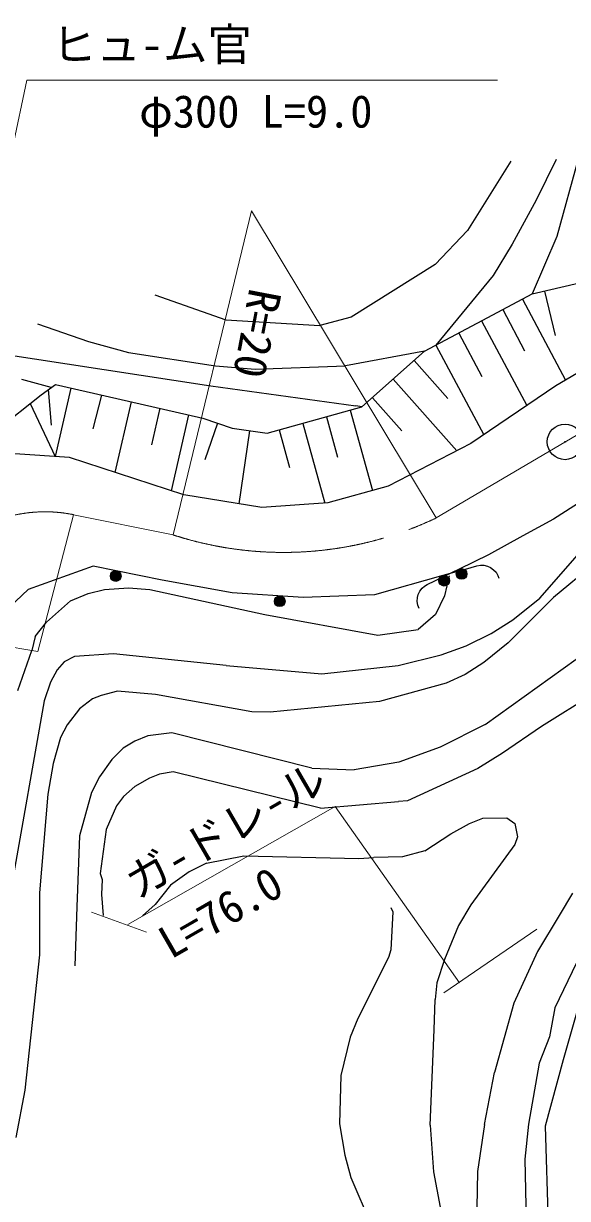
# Model space of a CAD drawing. Units: millimetres, scale not verified. Extents: x 40000 to 680000, y 20000 to 380000.
# Drawn here: x 230668 to 261246, y 278752 to 344830 of the extents above; entities that cross this region are included whole.
import ezdxf
from ezdxf.enums import TextEntityAlignment as Align

# ---------------------------------------------------------------- set-up
doc = ezdxf.new("R2010")
doc.units = ezdxf.units.MM
doc.header["$LTSCALE"] = 1000
doc.linetypes.add('CHAIN', pattern=[18.5, 12, -1.5, 3.5, -1.5])
for name, color, linetype, lineweight in [('M-BGD', 7, 'Continuous', 25), ('M-BMK', 2, 'CHAIN', 13), ('M-BMK-SRVR', 3, 'Continuous', 25), ('M-STR-HTXT', 7, 'Continuous', 13)]:
    doc.layers.add(name, color=color, linetype=linetype, lineweight=lineweight)
doc.styles.add('ＭＳ ゴシック', font='')
doc.styles.get('ＭＳ ゴシック').set_extended_font_data('MS Gothic')

msp = doc.modelspace()

# ---------------------------------------------------------------- linework, layer by layer
at = {"layer": 'M-BGD'}
for p, q in [((258062, 337090), (255618, 333185)), ((260601, 337182), (259488, 334898)), ((261868, 337271), (260649, 332857)), ((259488, 334898), (258133, 332427)), ((255618, 333185), (253809, 331278)), ((258133, 332427), (257068, 330655)), ((260649, 332857), (259263, 329621)), ((253809, 331278), (249084, 328314)), ((257068, 330655), (253849, 326738)), ((259263, 329621), (264857, 330945)), ((259962, 329786), (260555, 327282)), ((238047, 329580), (242050, 328162)), ((257053, 328448), (259263, 329621)), ((258710, 329327), (261131, 324768)), ((253208, 326396), (257053, 328448)), ((257605, 328741), (258838, 326418)), ((231458, 327931), (234328, 326943)), ((242050, 328162), (247334, 327852)), ((249084, 328314), (247334, 327852)), ((256412, 328106), (258955, 323340)), ((255130, 327422), (256438, 324971)), ((234328, 326943), (236576, 326336)), ((253849, 326738), (256536, 321701)), ((264823, 326949), (260596, 324452)), ((228680, 326378), (241206, 324453)), ((236576, 326336), (241467, 325575)), ((253208, 326396), (248766, 325576)), ((249692, 323264), (253208, 326396)), ((252622, 325874), (254518, 323746)), ((241467, 325575), (243687, 325391)), ((243687, 325391), (248766, 325576)), ((232226, 324357), (230572, 324813)), ((231651, 323955), (232460, 324520)), ((232460, 324520), (235909, 323743)), ((241206, 324453), (249349, 323326)), ((251450, 324830), (255033, 320807)), ((260596, 324452), (255821, 321216)), ((226746, 320047), (231651, 323955)), ((232055, 324238), (232226, 322237)), ((233322, 324326), (232454, 320473)), ((235047, 323937), (234558, 322030)), ((250278, 323786), (251936, 321924)), ((231038, 323466), (232454, 320473)), ((236714, 323559), (235805, 319586)), ((235909, 323743), (240740, 322638)), ((235909, 323743), (240740, 322638)), ((238324, 323191), (237853, 321131)), ((244364, 321788), (249692, 323264)), ((249692, 323264), (249349, 323326)), ((239934, 322823), (238959, 318557)), ((240740, 322638), (242391, 322075)), ((247694, 322711), (248320, 320451)), ((249026, 323080), (250279, 318558)), ((241565, 322357), (240864, 320300)), ((242391, 322075), (244364, 321788)), ((243377, 321932), (242779, 317818)), ((245030, 321973), (245614, 319865)), ((246362, 322342), (247604, 317857)), ((255821, 321216), (251169, 318803)), ((233256, 320418), (230186, 320627)), ((239683, 318321), (233256, 320418)), ((251169, 318803), (247777, 317869)), ((244061, 317609), (239683, 318321)), ((247777, 317869), (244061, 317609)), ((262074, 317984), (260469, 316964)), ((260469, 316964), (258745, 316010)), ((259696, 312506), (263350, 316710)), ((258745, 316010), (256811, 314941)), ((264316, 315745), (260456, 312559)), ((256811, 314941), (255164, 314144)), ((234588, 314320), (230928, 313000)), ((238460, 313528), (234588, 314320)), ((255196, 314054), (254233, 313783)), ((255164, 314144), (254264, 313708)), ((255196, 314054), (256158, 314325)), ((256158, 314325), (256356, 314360)), ((256356, 314360), (256543, 314361)), ((256543, 314361), (256743, 314313)), ((256743, 314313), (256920, 314238)), ((256920, 314238), (257090, 314115)), ((257090, 314115), (257228, 313977)), ((257228, 313977), (257331, 313793)), ((242404, 312812), (238460, 313528)), ((254233, 313783), (250389, 312700)), ((253213, 313183), (253364, 313272)), ((253364, 313272), (254264, 313708)), ((254600, 313763), (254339, 312641)), ((257331, 313793), (257392, 313634)), ((230928, 313000), (227971, 310220)), ((233311, 312358), (234300, 312767)), ((234300, 312767), (235217, 313001)), ((235217, 313001), (236569, 313095)), ((236569, 313095), (237763, 313009)), ((237763, 313009), (244227, 311594)), ((246390, 312551), (242404, 312812)), ((250389, 312700), (246390, 312551)), ((252802, 312322), (252814, 312550)), ((252814, 312550), (252861, 312717)), ((252861, 312717), (252948, 312904)), ((252948, 312904), (253075, 313066)), ((253075, 313066), (253213, 313183)), ((254339, 312641), (253818, 311586)), ((260456, 312559), (257919, 310005)), ((231951, 311160), (233311, 312358)), ((252837, 312112), (252802, 312322)), ((252900, 311937), (252837, 312112)), ((258167, 311295), (259696, 312506)), ((244227, 311594), (250589, 310427)), ((253818, 311586), (252858, 310755)), ((256948, 310532), (258167, 311295)), ((231329, 310353), (231951, 311160)), ((250589, 310427), (252858, 310755)), ((231329, 310353), (231128, 309575)), ((255553, 309840), (256948, 310532)), ((257919, 310005), (256553, 308891)), ((230353, 307314), (231128, 309575)), ((235725, 309387), (233529, 309234)), ((242051, 308726), (235725, 309387)), ((251727, 308724), (254147, 309317)), ((254147, 309317), (255553, 309840)), ((232955, 308939), (232563, 308487)), ((233529, 309234), (232955, 308939)), ((242051, 308726), (247431, 308253)), ((247431, 308253), (251727, 308724)), ((256553, 308891), (255497, 308224)), ((256627, 305417), (261731, 309075)), ((232563, 308487), (232187, 307782)), ((255497, 308224), (254428, 307724)), ((264086, 307975), (259776, 305297)), ((232187, 307782), (231836, 306739)), ((235957, 307281), (235039, 307048)), ((238092, 307091), (235957, 307281)), ((254428, 307724), (250681, 306698)), ((231836, 306739), (230011, 296426)), ((234544, 306843), (233820, 306283)), ((235039, 307048), (234544, 306843)), ((243507, 306112), (238092, 307091)), ((250681, 306698), (244527, 306098)), ((233820, 306283), (233118, 305386)), ((244527, 306098), (243507, 306112)), ((233118, 305386), (232744, 304680)), ((256627, 305417), (254085, 304135)), ((259776, 305297), (257590, 303787)), ((232744, 304680), (232337, 303209)), ((237661, 304769), (236918, 304463)), ((239005, 304948), (237661, 304769)), ((246869, 302952), (239005, 304948)), ((236265, 304078), (235631, 303439)), ((236918, 304463), (236265, 304078)), ((254085, 304135), (251768, 303295)), ((235631, 303439), (234936, 302457)), ((257590, 303787), (256206, 302926)), ((232337, 303209), (232034, 301491)), ((239075, 302747), (238321, 302609)), ((247366, 300695), (239075, 302747)), ((246869, 302952), (249252, 302864)), ((251768, 303295), (249252, 302864)), ((256206, 302926), (252258, 301123)), ((234936, 302457), (234488, 301577)), ((237741, 302399), (236926, 301917)), ((238321, 302609), (237741, 302399)), ((232034, 301491), (231573, 295941)), ((234488, 301577), (233809, 299153)), ((236286, 301363), (235899, 300827)), ((236926, 301917), (236286, 301363)), ((235899, 300827), (235311, 299512)), ((247366, 300695), (251752, 301087)), ((252258, 301123), (251752, 301087)), ((255744, 299839), (256486, 300145)), ((256486, 300145), (257844, 300155)), ((257844, 300155), (258289, 299846)), ((235311, 299512), (234976, 297028)), ((254681, 299255), (255744, 299839)), ((258289, 299846), (258427, 299092)), ((233809, 299153), (233665, 295154)), ((253219, 298304), (254681, 299255)), ((258427, 299092), (258287, 298658)), ((240962, 297616), (243055, 298017)), ((243055, 298017), (249515, 297875)), ((253219, 298304), (251970, 297962)), ((258287, 298658), (255809, 295260)), ((240962, 297616), (239978, 297123)), ((249515, 297875), (250360, 297934)), ((251970, 297962), (250360, 297934)), ((234976, 297028), (235084, 296696)), ((235084, 296696), (235059, 295846)), ((239978, 297123), (238926, 296371)), ((238926, 296371), (238069, 295292)), ((231573, 295941), (231561, 292461)), ((235059, 295846), (235141, 294663)), ((261534, 295915), (260773, 294673)), ((233665, 295154), (233557, 291836)), ((238069, 295292), (237350, 294648)), ((251423, 294868), (251317, 292738)), ((251321, 295116), (251423, 294868)), ((255809, 295260), (255126, 294108)), ((263059, 294748), (260542, 289480)), ((255126, 294108), (254327, 292185)), ((260773, 294673), (259557, 292636)), ((251317, 292738), (251178, 292305)), ((231561, 292461), (230735, 284850)), ((251178, 292305), (249466, 288875)), ((254327, 292185), (253909, 290883)), ((259557, 292636), (258232, 289742)), ((253909, 290883), (253804, 289942)), ((262160, 290612), (261002, 286541)), ((253754, 288241), (253804, 289942)), ((258232, 289742), (257146, 285847)), ((260542, 289480), (260232, 287845)), ((249466, 288875), (249030, 287826)), ((253534, 282879), (253754, 288241)), ((249030, 287826), (248501, 285667)), ((260232, 287845), (259656, 286363)), ((259656, 286363), (259048, 282925)), ((261002, 286541), (259989, 282821)), ((248501, 285667), (248437, 282947)), ((256587, 282922), (257146, 285847)), ((230735, 284850), (230243, 282184)), ((248437, 282947), (248731, 281185)), ((253534, 282879), (253717, 280260)), ((256587, 282922), (256179, 280263)), ((259048, 282925), (258846, 280959)), ((259989, 282821), (260317, 272065)), ((248731, 281185), (249073, 279936)), ((258846, 280959), (258920, 277484)), ((253717, 280260), (255208, 272302)), ((256179, 280263), (256151, 278224)), ((249073, 279936), (251609, 274002))]:
    msp.add_line(p, q, dxfattribs=at)
for centre, radius in [((261110, 321301), 22.5), ((235851, 313755), 300), ((235851, 313755), 264), ((235851, 313755), 230), ((235851, 313755), 194), ((235851, 313755), 159), ((235851, 313755), 117), ((255295, 313874), 300), ((255295, 313874), 264), ((255295, 313874), 230), ((255295, 313874), 194), ((255295, 313874), 159), ((255295, 313874), 117), ((255295, 313874), 81), ((255295, 313874), 46.5), ((255295, 313874), 9), ((235851, 313755), 81), ((235851, 313755), 46.5), ((235851, 313755), 9), ((254315, 313494), 300), ((254315, 313494), 264), ((254315, 313494), 230), ((254315, 313494), 194), ((254315, 313494), 159), ((254315, 313494), 117), ((254315, 313494), 81), ((254315, 313494), 46.5), ((254315, 313494), 9), ((245069, 312337), 300), ((245069, 312337), 264), ((245069, 312337), 230), ((245069, 312337), 194), ((245069, 312337), 159), ((245069, 312337), 117), ((245069, 312337), 81), ((245069, 312337), 46.5), ((245069, 312337), 9)]:
    msp.add_circle(centre, radius, dxfattribs=at)
at = {"layer": 'M-BMK'}
for p, q in [((253863, 317021), (266415, 324434)), ((233481, 317208), (239077, 316071))]:
    msp.add_line(p, q, dxfattribs=at)
for centre, radius, start, end in [((231876, 309370), 8000, 78.43124, 169.89594), ((245279, 335085), 20000, 251.93298, 295.41736)]:
    msp.add_arc(centre, radius, start, end, dxfattribs=at)
at = {"layer": 'M-BMK-SRVR'}
msp.add_circle((261110, 321301), 1000, dxfattribs=at)
at = {"layer": 'M-STR-HTXT'}
for p, q in [((230862, 341640), (226304, 320242)), ((257317, 341648), (230862, 341640)), ((239077, 316071), (243490, 334289)), ((243490, 334289), (253863, 317021)), ((231472, 309514), (233481, 317208)), ((224000, 310774), (231472, 309514)), ((236534, 294167), (248180, 300801)), ((248180, 300801), (255182, 290888)), ((237583, 293731), (234494, 294850)), ((254287, 290316), (259529, 293903))]:
    msp.add_line(p, q, dxfattribs=at)

# ---------------------------------------------------------------- texts
at = {"layer": 'M-STR-HTXT', "style": 'ＭＳ ゴシック'}
for s, p in [('ヒュ-ム官', (232262, 342182)), ('φ300 L=9.0', (237167, 338423))]:
    msp.add_text(s, height=1833, dxfattribs=at).set_placement(p, align=Align.BOTTOM_LEFT)
for s, rotation, p in [('R=20', 259.167, (242839, 330115)), ('ガ-ドレ-ル', 30.1, (237345, 295088)), ('L=76.0', 29.9, (239226, 291703))]:
    msp.add_text(s, height=1833, rotation=rotation, dxfattribs=at).set_placement(p, align=Align.BOTTOM_LEFT)

doc.saveas('drawing.dxf')
